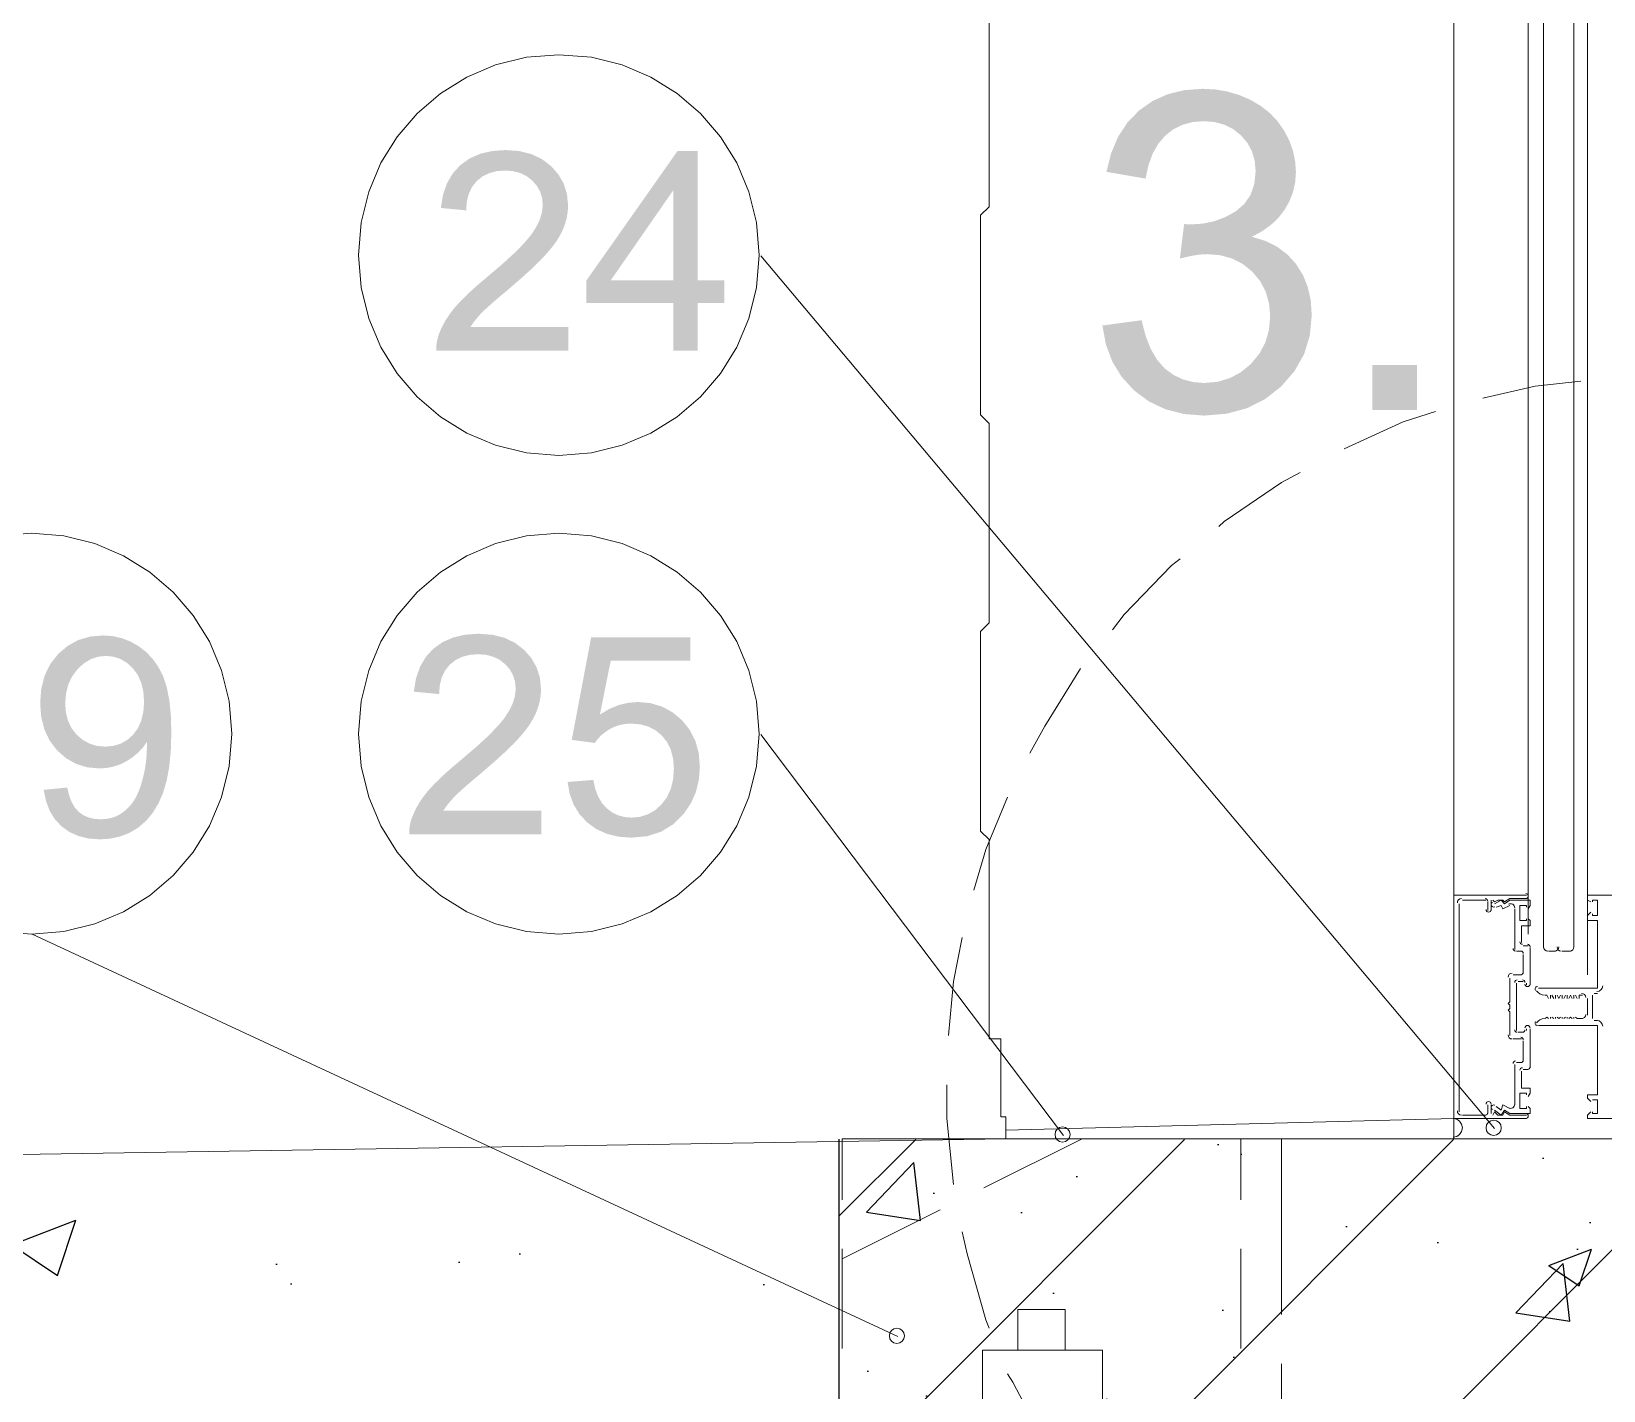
# Model space of a CAD drawing. Header units: millimetres. Extents: x 0 to 5940, y 0 to 8400.
# Drawn here: x 4410.8 to 4804.5, y 5579.6 to 5919.8 of the extents above; entities that cross this region are included whole.
import ezdxf

# ---------------------------------------------------------------- set-up
doc = ezdxf.new("R2010")
doc.units = ezdxf.units.MM
doc.header["$LTSCALE"] = 20
for name, color, linetype in [('1-CORTE-LINEAS', 7, 'Continuous'), ('1-CORTE-RAYADOS', 8, 'Continuous'), ('1-CORTE-RELLENOS', 9, 'Continuous'), ('1-CORTE-ROJO', 1, 'Continuous')]:
    doc.layers.add(name, color=color, linetype=linetype)

msp = doc.modelspace()

# ---------------------------------------------------------------- hatches: boundary and pattern name
at = {"layer": '1-CORTE-RAYADOS'}
h = msp.add_hatch(dxfattribs=at)
h.set_pattern_fill('ANSI31', scale=15)
h.paths.add_polyline_path([(4613, 5565), (5014, 5565), (5014, 5642.5), (4613, 5642.5)])
h.paths.add_polyline_path([(4974.39, 5603.12), (4974.15, 5602.29), (4973.73, 5601.53), (4973.16, 5600.84), (4972.46, 5600.26), (4971.7, 5599.85), (4970.87, 5599.6), (4969.98, 5599.52), (4969.08, 5599.6), (4968.25, 5599.85), (4967.49, 5600.26), (4966.79, 5600.84), (4966.22, 5601.53), (4965.8, 5602.29), (4965.56, 5603.12), (4965.48, 5604.02), (4965.56, 5604.92), (4965.8, 5605.75), (4966.22, 5606.51), (4966.79, 5607.2), (4967.49, 5607.78), (4968.25, 5608.19), (4969.08, 5608.44), (4969.98, 5608.52), (4970.87, 5608.44), (4971.7, 5608.19), (4972.46, 5607.78), (4973.16, 5607.2), (4973.73, 5606.51), (4974.15, 5605.75), (4974.39, 5604.92), (4974.48, 5604.02)])
h = msp.add_hatch(dxfattribs=at)
h.set_pattern_fill('AR-CONC', scale=0.6)
h.paths.add_polyline_path([(4613, 5565), (5014, 5565), (5014, 5642.5), (4613, 5642.5)])
h.paths.add_polyline_path([(4974.39, 5603.12), (4974.15, 5602.29), (4973.73, 5601.53), (4973.16, 5600.84), (4972.46, 5600.26), (4971.7, 5599.85), (4970.87, 5599.6), (4969.98, 5599.52), (4969.08, 5599.6), (4968.25, 5599.85), (4967.49, 5600.26), (4966.79, 5600.84), (4966.22, 5601.53), (4965.8, 5602.29), (4965.56, 5603.12), (4965.48, 5604.02), (4965.56, 5604.92), (4965.8, 5605.75), (4966.22, 5606.51), (4966.79, 5607.2), (4967.49, 5607.78), (4968.25, 5608.19), (4969.08, 5608.44), (4969.98, 5608.52), (4970.87, 5608.44), (4971.7, 5608.19), (4972.46, 5607.78), (4973.16, 5607.2), (4973.73, 5606.51), (4974.15, 5605.75), (4974.39, 5604.92), (4974.48, 5604.02)])
h = msp.add_hatch(dxfattribs=at)
h.set_pattern_fill('AR-CONC', scale=0.9)
h.paths.add_polyline_path([(4017, 5635.5), (4017, 5566.46), (4017.29, 5566.46), (4017.29, 5566.03), (4017.71, 5566.03), (4017.71, 5565.6), (4018.14, 5565.6), (4018.14, 5565.19), (4018.98, 5565.19), (4018.98, 5565), (4613, 5565), (4613, 5641)])
at = {"layer": '1-CORTE-RELLENOS'}
h = msp.add_hatch(color=7, dxfattribs=at)
h.dxf.hatch_style = 1
h.paths.add_polyline_path([(4545.21, 5845.82), (4545.21, 5839.92), (4512.14, 5839.92), (4512.16, 5841.01), (4512.29, 5842.08), (4512.52, 5843.14), (4512.86, 5844.17), (4513.58, 5845.86), (4514.49, 5847.54), (4515.59, 5849.2), (4516.88, 5850.84), (4518.44, 5852.53), (4520.3, 5854.35), (4522.46, 5856.31), (4524.93, 5858.39), (4528.67, 5861.57), (4531.76, 5864.39), (4534.19, 5866.86), (4535.95, 5868.97), (4537.2, 5870.9), (4538.1, 5872.78), (4538.64, 5874.6), (4538.82, 5876.36), (4538.66, 5878.13), (4538.16, 5879.75), (4537.33, 5881.22), (4536.17, 5882.53), (4534.77, 5883.62), (4533.18, 5884.39), (4531.38, 5884.86), (4529.39, 5885.01), (4527.29, 5884.85), (4525.41, 5884.35), (4523.74, 5883.53), (4522.28, 5882.37), (4521.13, 5880.92), (4520.3, 5879.21), (4519.8, 5877.25), (4519.64, 5875.04), (4513.3, 5875.64), (4513.85, 5878.96), (4514.85, 5881.85), (4516.3, 5884.33), (4518.21, 5886.39), (4520.5, 5888.03), (4523.16, 5889.2), (4526.18, 5889.9), (4529.56, 5890.14), (4532.95, 5889.89), (4535.98, 5889.13), (4538.63, 5887.87), (4540.92, 5886.12), (4542.77, 5884.01), (4544.1, 5881.66), (4544.89, 5879.08), (4545.16, 5876.25), (4545.08, 5874.74), (4544.84, 5873.24), (4544.44, 5871.76), (4543.89, 5870.3), (4543.18, 5868.84), (4542.26, 5867.34), (4541.14, 5865.81), (4539.81, 5864.23), (4538.17, 5862.48), (4536.05, 5860.43), (4533.46, 5858.07), (4530.39, 5855.41), (4527.85, 5853.28), (4525.82, 5851.53), (4524.29, 5850.14), (4523.28, 5849.13), (4522.53, 5848.3), (4521.85, 5847.48), (4521.24, 5846.65), (4520.69, 5845.82)])
h = msp.add_hatch(color=7, dxfattribs=at)
h.dxf.hatch_style = 1
h.paths.add_polyline_path([(4577.61, 5839.92), (4577.61, 5851.89), (4584.33, 5851.89), (4584.33, 5857.51), (4577.61, 5857.51), (4577.61, 5889.92), (4572.59, 5889.92), (4549.77, 5857.51), (4549.77, 5851.89), (4571.49, 5851.89), (4571.49, 5839.92)])
h.paths.add_polyline_path([(4555.84, 5857.51), (4571.49, 5880.05), (4571.49, 5857.51)])
h = msp.add_hatch(color=7, dxfattribs=at)
h.dxf.hatch_style = 1
h.paths.add_polyline_path([(4414.41, 5727.22), (4415.34, 5724.76), (4416.64, 5722.64), (4418.31, 5720.85), (4420.31, 5719.43), (4422.58, 5718.41), (4425.11, 5717.8), (4427.9, 5717.6), (4430.56, 5717.78), (4433.05, 5718.33), (4435.36, 5719.24), (4437.49, 5720.52), (4439.43, 5722.18), (4441.11, 5724.17), (4442.54, 5726.51), (4443.72, 5729.18), (4444.63, 5732.26), (4445.29, 5735.83), (4445.68, 5739.89), (4445.81, 5744.45), (4445.68, 5748.77), (4445.29, 5752.56), (4444.63, 5755.8), (4443.72, 5758.5), (4442.54, 5760.79), (4441.12, 5762.8), (4439.46, 5764.54), (4437.54, 5766), (4435.48, 5767.16), (4433.31, 5767.98), (4431.04, 5768.48), (4428.67, 5768.64), (4425.42, 5768.35), (4422.47, 5767.47), (4419.8, 5766), (4417.43, 5763.96), (4415.47, 5761.46), (4414.08, 5758.58), (4413.24, 5755.34), (4412.96, 5751.72), (4413.22, 5748.23), (4414.02, 5745.09), (4415.34, 5742.3), (4417.2, 5739.87), (4419.47, 5737.89), (4421.98, 5736.48), (4424.74, 5735.63), (4427.73, 5735.35), (4429.57, 5735.46), (4431.33, 5735.81), (4433.01, 5736.37), (4434.62, 5737.17), (4436.13, 5738.17), (4437.48, 5739.3), (4438.67, 5740.56), (4439.69, 5741.97), (4439.69, 5741.58), (4439.69, 5741.25), (4439.69, 5740.97), (4439.69, 5740.75), (4439.64, 5738.83), (4439.46, 5736.93), (4439.17, 5735.05), (4438.76, 5733.2), (4438.28, 5731.47), (4437.75, 5729.92), (4437.15, 5728.55), (4436.5, 5727.36), (4435.76, 5726.34), (4434.92, 5725.42), (4434, 5724.6), (4432.97, 5723.89), (4431.87, 5723.33), (4430.69, 5722.93), (4429.42, 5722.7), (4428.06, 5722.62), (4426.48, 5722.73), (4425.05, 5723.08), (4423.75, 5723.67), (4422.61, 5724.49), (4421.64, 5725.57), (4420.84, 5726.94), (4420.21, 5728.6), (4419.74, 5730.56), (4413.84, 5730)])
h.paths.add_polyline_path([(4438.81, 5749.55), (4438.29, 5747.34), (4437.43, 5745.42), (4436.22, 5743.78), (4434.77, 5742.48), (4433.12, 5741.55), (4431.27, 5740.99), (4429.22, 5740.81), (4427.2, 5740.99), (4425.35, 5741.55), (4423.65, 5742.48), (4422.11, 5743.78), (4420.85, 5745.39), (4419.96, 5747.22), (4419.42, 5749.27), (4419.24, 5751.56), (4419.43, 5754.08), (4420, 5756.35), (4420.95, 5758.38), (4422.28, 5760.16), (4423.85, 5761.62), (4425.56, 5762.67), (4427.41, 5763.31), (4429.39, 5763.52), (4431.3, 5763.32), (4433.07, 5762.74), (4434.69, 5761.78), (4436.17, 5760.43), (4437.4, 5758.75), (4438.28, 5756.79), (4438.8, 5754.56), (4438.98, 5752.05)])
h = msp.add_hatch(color=7, dxfattribs=at)
h.dxf.hatch_style = 1
h.paths.add_polyline_path([(4538.44, 5724.75), (4538.44, 5718.85), (4505.37, 5718.85), (4505.39, 5719.94), (4505.52, 5721.01), (4505.75, 5722.06), (4506.09, 5723.1), (4506.81, 5724.79), (4507.72, 5726.47), (4508.82, 5728.13), (4510.11, 5729.77), (4511.67, 5731.46), (4513.52, 5733.28), (4515.69, 5735.23), (4518.16, 5737.32), (4521.9, 5740.5), (4524.99, 5743.32), (4527.41, 5745.79), (4529.18, 5747.9), (4530.43, 5749.83), (4531.33, 5751.7), (4531.87, 5753.52), (4532.05, 5755.29), (4531.88, 5757.05), (4531.39, 5758.67), (4530.56, 5760.14), (4529.4, 5761.46), (4528, 5762.55), (4526.4, 5763.32), (4524.61, 5763.79), (4522.62, 5763.94), (4520.52, 5763.78), (4518.63, 5763.28), (4516.96, 5762.45), (4515.51, 5761.3), (4514.35, 5759.84), (4513.53, 5758.14), (4513.03, 5756.18), (4512.87, 5753.96), (4506.53, 5754.57), (4507.08, 5757.89), (4508.08, 5760.78), (4509.53, 5763.26), (4511.43, 5765.32), (4513.73, 5766.96), (4516.39, 5768.13), (4519.41, 5768.83), (4522.79, 5769.07), (4526.18, 5768.81), (4529.2, 5768.06), (4531.86, 5766.8), (4534.14, 5765.04), (4536, 5762.94), (4537.32, 5760.59), (4538.12, 5758), (4538.39, 5755.18), (4538.31, 5753.67), (4538.07, 5752.17), (4537.67, 5750.69), (4537.12, 5749.22), (4536.41, 5747.77), (4535.49, 5746.27), (4534.36, 5744.73), (4533.04, 5743.16), (4531.4, 5741.41), (4529.28, 5739.36), (4526.68, 5737), (4523.61, 5734.34), (4521.08, 5732.21), (4519.05, 5730.46), (4517.52, 5729.07), (4516.5, 5728.06), (4515.76, 5727.23), (4515.08, 5726.4), (4514.46, 5725.58), (4513.91, 5724.75)])
h = msp.add_hatch(color=7, dxfattribs=at)
h.dxf.hatch_style = 1
h.paths.add_polyline_path([(4545.04, 5731.97), (4551.49, 5732.47), (4551.96, 5730.27), (4552.67, 5728.36), (4553.61, 5726.74), (4554.8, 5725.41), (4556.16, 5724.37), (4557.66, 5723.63), (4559.3, 5723.19), (4561.08, 5723.04), (4563.2, 5723.25), (4565.15, 5723.87), (4566.95, 5724.9), (4568.58, 5726.35), (4569.93, 5728.16), (4570.89, 5730.26), (4571.47, 5732.63), (4571.66, 5735.28), (4571.48, 5737.76), (4570.92, 5739.96), (4569.99, 5741.89), (4568.69, 5743.55), (4567.11, 5744.87), (4565.29, 5745.82), (4563.25, 5746.39), (4560.97, 5746.58), (4559.52, 5746.49), (4558.14, 5746.23), (4556.84, 5745.8), (4555.62, 5745.2), (4554.5, 5744.49), (4553.5, 5743.67), (4552.62, 5742.75), (4551.88, 5741.73), (4546.09, 5742.5), (4550.94, 5768.19), (4575.8, 5768.19), (4575.8, 5762.29), (4555.84, 5762.29), (4553.14, 5748.84), (4555.43, 5750.21), (4557.77, 5751.19), (4560.17, 5751.78), (4562.62, 5751.98), (4565.77, 5751.7), (4568.66, 5750.85), (4571.28, 5749.43), (4573.65, 5747.46), (4575.62, 5745.03), (4577.03, 5742.27), (4577.88, 5739.19), (4578.17, 5735.77), (4577.92, 5732.5), (4577.18, 5729.46), (4575.94, 5726.66), (4574.2, 5724.09), (4571.58, 5721.43), (4568.52, 5719.54), (4565.02, 5718.4), (4561.08, 5718.03), (4557.82, 5718.26), (4554.88, 5718.98), (4552.25, 5720.16), (4549.95, 5721.83), (4548.03, 5723.89), (4546.57, 5726.26), (4545.57, 5728.96)])
at = {"layer": '1-CORTE-ROJO'}
h = msp.add_hatch(color=1, dxfattribs=at)
h.dxf.hatch_style = 1
h.paths.add_polyline_path([(4678.98, 5846.22), (4688.8, 5847.54), (4689.79, 5843.64), (4691.09, 5840.33), (4692.69, 5837.61), (4694.58, 5835.47), (4696.73, 5833.88), (4699.1, 5832.74), (4701.69, 5832.06), (4704.51, 5831.83), (4707.82, 5832.13), (4710.87, 5833.03), (4713.66, 5834.53), (4716.19, 5836.63), (4718.29, 5839.17), (4719.79, 5842), (4720.69, 5845.12), (4720.99, 5848.53), (4720.71, 5851.77), (4719.87, 5854.71), (4718.48, 5857.34), (4716.52, 5859.67), (4714.16, 5861.6), (4711.5, 5862.97), (4708.54, 5863.8), (4705.28, 5864.08), (4703.81, 5864.01), (4702.17, 5863.8), (4700.37, 5863.46), (4698.39, 5862.98), (4699.43, 5871.63), (4699.91, 5871.58), (4700.33, 5871.54), (4700.7, 5871.53), (4701.03, 5871.52), (4704.1, 5871.72), (4707, 5872.33), (4709.74, 5873.35), (4712.33, 5874.77), (4714.52, 5876.64), (4716.09, 5878.95), (4717.03, 5881.69), (4717.35, 5884.86), (4717.12, 5887.44), (4716.44, 5889.79), (4715.3, 5891.91), (4713.71, 5893.79), (4711.76, 5895.35), (4709.54, 5896.47), (4707.04, 5897.15), (4704.29, 5897.37), (4701.53, 5897.14), (4699.01, 5896.46), (4696.74, 5895.33), (4694.69, 5893.73), (4692.96, 5891.71), (4691.56, 5889.25), (4690.51, 5886.34), (4689.79, 5882.99), (4679.98, 5884.69), (4681.17, 5889.37), (4682.92, 5893.48), (4685.25, 5897.03), (4688.14, 5900.02), (4691.53, 5902.41), (4695.31, 5904.11), (4699.49, 5905.13), (4704.07, 5905.47), (4707.28, 5905.3), (4710.36, 5904.77), (4713.31, 5903.89), (4716.14, 5902.66), (4718.72, 5901.13), (4720.98, 5899.33), (4722.91, 5897.27), (4724.51, 5894.95), (4725.79, 5892.48), (4726.7, 5889.94), (4727.25, 5887.33), (4727.44, 5884.64), (4727.26, 5882.1), (4726.73, 5879.69), (4725.85, 5877.39), (4724.63, 5875.21), (4723.07, 5873.19), (4721.19, 5871.39), (4718.97, 5869.8), (4716.41, 5868.43), (4719.77, 5867.41), (4722.72, 5865.93), (4725.28, 5864.02), (4727.44, 5861.65), (4729.17, 5858.9), (4730.41, 5855.83), (4731.16, 5852.45), (4731.4, 5848.75), (4730.92, 5843.71), (4729.49, 5839.06), (4727.09, 5834.81), (4723.74, 5830.95), (4719.68, 5827.77), (4715.11, 5825.49), (4710.04, 5824.13), (4704.45, 5823.67), (4699.39, 5824.07), (4694.78, 5825.25), (4690.62, 5827.21), (4686.92, 5829.96), (4683.82, 5833.33), (4681.47, 5837.16), (4679.85, 5841.46)])
h = msp.add_hatch(color=1, dxfattribs=at)
h.dxf.hatch_style = 1
h.paths.add_polyline_path([(4746.59, 5836.3), (4757.78, 5836.3), (4757.78, 5825.11), (4746.59, 5825.11)])

# ---------------------------------------------------------------- linework, layer by layer
at = {"layer": '1-CORTE-LINEAS', "color": 7, "lineweight": 13}
for p, q in [((4789.45, 6002.06), (4789.45, 5690.49)), ((4797.07, 6002.06), (4797.07, 5690.49)), ((4785.63, 5989.79), (4785.63, 5693.88)), ((4800.45, 5683.71), (4800.45, 5990.21)), ((4767, 5703.61), (4767, 5713.77)), ((4785.63, 5703.18), (4785.63, 5713.77)), ((4789.45, 5690.49), (4789.45, 5714.19)), ((4797.07, 5690.49), (4797.07, 5714.19)), ((4800.45, 5713.77), (4800.45, 5703.61)), ((4768.28, 5701.49), (4768.28, 5649.43)), ((4775.05, 5702.34), (4769.12, 5702.34)), ((4775.48, 5699.81), (4775.48, 5701.92)), ((4776.32, 5699.81), (4776.32, 5702.34)), ((4782.24, 5690.07), (4782.24, 5700.22)), ((4783.94, 5689.64), (4782.67, 5689.64)), ((4784.37, 5690.91), (4785.63, 5690.91)), ((4786.06, 5690.49), (4786.06, 5681.18)), ((4790.72, 5689.64), (4792.41, 5689.64)), ((4794.11, 5689.64), (4796.22, 5689.64)), ((4784.37, 5684.14), (4784.37, 5688.8)), ((4781.83, 5683.71), (4783.94, 5683.71)), ((4782.67, 5681.6), (4782.67, 5669.74)), ((4784.37, 5682.02), (4783.1, 5682.02)), ((4785.21, 5681.18), (4785.21, 5681.6)), ((4791.15, 5678.64), (4791.15, 5677.79)), ((4791.99, 5677.79), (4791.56, 5678.64)), ((4792.41, 5678.64), (4792.41, 5677.79)), ((4793.25, 5677.79), (4792.83, 5678.64)), ((4793.68, 5678.64), (4793.25, 5677.79)), ((4794.11, 5677.79), (4794.11, 5678.64)), ((4794.95, 5678.64), (4794.52, 5677.79)), ((4795.38, 5677.79), (4795.38, 5678.64)), ((4796.22, 5678.64), (4795.79, 5677.79)), ((4796.64, 5677.79), (4796.22, 5678.64)), ((4797.07, 5678.64), (4797.07, 5677.79)), ((4797.91, 5677.79), (4797.48, 5678.64)), ((4800.45, 5673.56), (4800.45, 5677.79)), ((4801.73, 5678.64), (4801.73, 5672.72)), ((4803, 5679.05), (4802.14, 5679.05)), ((4783.1, 5669.33), (4784.37, 5669.33)), ((4785.21, 5669.74), (4785.21, 5670.17)), ((4786.06, 5670.17), (4786.06, 5660.44)), ((4791.15, 5672.72), (4791.15, 5673.13)), ((4791.99, 5672.72), (4791.56, 5673.13)), ((4792.41, 5672.72), (4792.41, 5673.13)), ((4794.11, 5673.13), (4794.11, 5672.72)), ((4794.95, 5673.13), (4794.52, 5672.72)), ((4795.38, 5673.13), (4795.38, 5672.72)), ((4797.07, 5672.72), (4797.07, 5673.13)), ((4802.14, 5672.29), (4803, 5672.29)), ((4783.94, 5667.63), (4781.83, 5667.63)), ((4784.37, 5662.13), (4784.37, 5667.2)), ((4782.67, 5661.71), (4783.94, 5661.71)), ((4782.24, 5651.12), (4782.24, 5661.28)), ((4785.63, 5660.01), (4784.37, 5660.01)), ((4775.48, 5649), (4775.48, 5651.12)), ((4776.32, 5651.12), (4776.32, 5649)), ((4785.21, 5647.73), (4767, 5647.73)), ((4769.12, 5648.57), (4775.05, 5648.57))]:
    msp.add_line(p, q, dxfattribs=at)
at = {"layer": '1-CORTE-LINEAS', "color": 7, "lineweight": 9}
for p, q in [((4767, 5988.93), (4767, 5642.65)), ((4613.77, 5627.41), (4613.77, 5642.65)), ((4649.32, 5630.38), (4673.88, 5642.65)), ((4723.83, 5642.65), (4673.88, 5642.65)), ((4713.67, 5642.65), (4713.67, 5627.41)), ((4723.83, 5642.65), (4723.83, 5622.76)), ((4613.77, 5612.59), (4638.32, 5624.87)), ((4723.83, 5622.76), (4723.83, 5598.63)), ((4613.77, 5590.16), (4613.77, 5615.14)), ((4713.67, 5615.14), (4713.67, 5590.16)), ((4723.83, 5586.35), (4723.83, 5562.64))]:
    msp.add_line(p, q, dxfattribs=at)
at = {"layer": '1-CORTE-LINEAS', "color": 7, "lineweight": 15}
for p, q in [((4593.44, 5863.63), (4777.17, 5645.2)), ((4593.44, 5743.82), (4669.22, 5643.5)), ((4410.99, 5693.88), (4627.74, 5593.12)), ((4654.83, 5642.65), (4013.48, 5632.49)), ((4613.77, 5642.65), (5614.09, 5642.65)), ((4657.79, 5599.9), (4657.79, 5589.73)), ((4657.79, 5599.9), (4669.64, 5599.9)), ((4669.64, 5599.9), (4669.64, 5589.73))]:
    msp.add_line(p, q, dxfattribs=at)
at = {"layer": '1-CORTE-LINEAS', "color": 7, "lineweight": 25}
msp.add_line((4612.98, 5642.52), (4612.98, 5562.02), dxfattribs=at)
at = {"layer": '1-CORTE-LINEAS', "color": 7, "lineweight": 5}
for points in [[(4654.83, 5648.16), (4653.56, 5648.16), (4653.56, 5667.63), (4650.59, 5667.63), (4650.59, 5717.58), (4648.48, 5719.69), (4648.48, 5769.65), (4650.59, 5771.77), (4650.59, 5821.72), (4648.48, 5823.84), (4648.48, 5873.8), (4650.59, 5875.91), (4650.59, 5925.86), (4648.48, 5927.98), (4648.48, 5978.35), (4650.59, 5980.47), (4650.59, 6030.42), (4648.48, 6032.55), (4648.48, 6082.49), (4650.59, 6084.61), (4650.59, 6134.56), (4648.48, 6136.68), (4648.48, 6161.02)], [(4654.83, 5648.16), (4654.83, 5642.65), (4696.74, 5642.65)]]:
    msp.add_lwpolyline(points, dxfattribs=at)
at = {"layer": '1-CORTE-LINEAS', "color": 7, "lineweight": 9}
for points in [[(4593.03, 5863.85), (4592.37, 5871.98), (4590.47, 5879.7), (4587.43, 5886.9), (4583.35, 5893.47), (4578.33, 5899.32), (4572.49, 5904.33), (4565.91, 5908.41), (4558.71, 5911.45), (4550.99, 5913.35), (4542.85, 5914.01), (4534.72, 5913.35), (4527, 5911.45), (4519.8, 5908.41), (4513.23, 5904.33), (4507.39, 5899.32), (4502.37, 5893.47), (4498.29, 5886.9), (4495.25, 5879.7), (4493.35, 5871.98), (4492.69, 5863.85), (4493.35, 5855.71), (4495.25, 5847.99), (4498.29, 5840.79), (4502.37, 5834.22), (4507.39, 5828.37), (4513.23, 5823.35), (4519.8, 5819.27), (4527, 5816.23), (4534.72, 5814.33), (4542.85, 5813.67), (4550.99, 5814.33), (4558.71, 5816.23), (4565.91, 5819.27), (4572.49, 5823.35), (4578.33, 5828.37), (4583.35, 5834.22), (4587.43, 5840.79), (4590.47, 5847.99), (4592.37, 5855.71), (4593.03, 5863.85)], [(4460.94, 5744.04), (4460.29, 5752.18), (4458.38, 5759.9), (4455.34, 5767.09), (4451.26, 5773.66), (4446.25, 5779.51), (4440.4, 5784.52), (4433.83, 5788.6), (4426.63, 5791.65), (4418.92, 5793.55), (4410.78, 5794.2), (4402.64, 5793.55)], [(4593.03, 5744.04), (4592.37, 5752.18), (4590.47, 5759.9), (4587.43, 5767.09), (4583.35, 5773.66), (4578.33, 5779.51), (4572.49, 5784.52), (4565.91, 5788.6), (4558.71, 5791.65), (4550.99, 5793.55), (4542.85, 5794.2), (4534.72, 5793.55), (4527, 5791.65), (4519.8, 5788.6), (4513.23, 5784.52), (4507.39, 5779.51), (4502.37, 5773.66), (4498.29, 5767.09), (4495.25, 5759.9), (4493.35, 5752.18), (4492.69, 5744.04), (4493.35, 5735.9), (4495.25, 5728.18), (4498.29, 5720.99), (4502.37, 5714.41), (4507.39, 5708.57), (4513.23, 5703.56), (4519.8, 5699.48), (4527, 5696.44), (4534.72, 5694.54), (4542.85, 5693.88), (4550.99, 5694.54), (4558.71, 5696.44), (4565.91, 5699.48), (4572.49, 5703.56), (4578.33, 5708.57), (4583.35, 5714.41), (4587.43, 5720.99), (4590.47, 5728.18), (4592.37, 5735.9), (4593.03, 5744.04)], [(4402.64, 5694.54), (4410.78, 5693.88), (4418.92, 5694.54), (4426.63, 5696.44), (4433.83, 5699.48), (4440.4, 5703.56), (4446.25, 5708.57), (4451.26, 5714.41), (4455.34, 5720.99), (4458.38, 5728.18), (4460.29, 5735.9), (4460.94, 5744.04)]]:
    msp.add_lwpolyline(points, dxfattribs=at)
at = {"layer": '1-CORTE-LINEAS', "color": 7, "lineweight": 15}
for points in [[(4798.75, 5832.31), (4787.33, 5831.04), (4774.21, 5828.07)], [(4762.36, 5824.68), (4754.31, 5822.15), (4739.5, 5815.37)], [(4728.49, 5809.44), (4723.83, 5806.91), (4709.44, 5797.17), (4708.16, 5795.9)], [(4698.43, 5787.85), (4696.31, 5786.16), (4684.46, 5773.89), (4681.5, 5770.07)], [(4673.45, 5760.34), (4664.56, 5745.94), (4660.76, 5739.18)], [(4655.24, 5728.17), (4649.75, 5715.05), (4646.78, 5704.88)], [(4643.82, 5693.03), (4641.7, 5682.02), (4640.43, 5668.47)], [(4640, 5656.19), (4640, 5647.73), (4641.7, 5631.22)], [(4767, 5642.65), (4767, 5647.73), (4654.83, 5644.77)], [(4766.8, 5643.07), (4767.7, 5643.26), (4768.44, 5643.76), (4768.94, 5644.5), (4769.12, 5645.4), (4768.94, 5646.31), (4768.44, 5647.05), (4767.7, 5647.55), (4766.8, 5647.73)], [(4778.87, 5645.4), (4778.72, 5646.14), (4778.31, 5646.75), (4777.7, 5647.15), (4776.95, 5647.3), (4776.21, 5647.15), (4775.61, 5646.75), (4775.2, 5646.14), (4775.05, 5645.4), (4775.2, 5644.66), (4775.61, 5644.06), (4776.21, 5643.65), (4776.95, 5643.5), (4777.7, 5643.65), (4778.31, 5644.06), (4778.72, 5644.66), (4778.87, 5645.4)], [(4670.91, 5643.71), (4670.76, 5644.45), (4670.35, 5645.06), (4669.75, 5645.46), (4669.01, 5645.61), (4668.27, 5645.46), (4667.66, 5645.06), (4667.26, 5644.45), (4667.11, 5643.71), (4667.26, 5642.97), (4667.66, 5642.36), (4668.27, 5641.96), (4669.01, 5641.81), (4669.75, 5641.96), (4670.35, 5642.36), (4670.76, 5642.97), (4670.91, 5643.71)], [(4643.82, 5619.37), (4645.09, 5613.86), (4649.75, 5597.35), (4650.59, 5595.24)], [(4629.42, 5593.34), (4629.27, 5594.08), (4628.87, 5594.68), (4628.26, 5595.09), (4627.52, 5595.24), (4626.78, 5595.09), (4626.17, 5594.68), (4625.77, 5594.08), (4625.62, 5593.34), (4625.77, 5592.59), (4626.17, 5591.99), (4626.78, 5591.58), (4627.52, 5591.43), (4628.26, 5591.58), (4628.87, 5591.99), (4629.27, 5592.59), (4629.42, 5593.34)], [(4678.96, 5576.18), (4678.96, 5589.73), (4648.91, 5589.73), (4648.91, 5576.18)], [(4655.24, 5583.81), (4656.53, 5581.7), (4664.56, 5566.46), (4667.11, 5562.23)]]:
    msp.add_lwpolyline(points, dxfattribs=at)
at = {"layer": '1-CORTE-LINEAS', "color": 7, "lineweight": 13}
for points in [[(4767, 5647.73), (4767, 5703.61), (4785.21, 5703.61)], [(4768.92, 5702.77), (4768.5, 5702.69), (4768.17, 5702.46), (4767.94, 5702.12), (4767.86, 5701.71)], [(4775.48, 5702.14), (4775.43, 5702.38), (4775.29, 5702.58), (4775.09, 5702.72), (4774.84, 5702.77)], [(4776.63, 5701.83), (4776.45, 5701.66), (4776.34, 5701.45), (4776.32, 5701.2), (4776.4, 5700.97), (4776.57, 5700.78), (4776.79, 5700.67), (4777.03, 5700.65), (4777.27, 5700.73)], [(4785.21, 5702.77), (4780.98, 5702.77), (4779.71, 5701.92), (4779.28, 5702.34), (4778.01, 5702.34), (4777.17, 5701.92), (4776.75, 5702.34)], [(4777.17, 5701.49), (4778.87, 5702.34), (4779.71, 5701.49), (4780.98, 5702.34), (4786.06, 5702.34), (4786.06, 5701.08), (4785.63, 5700.22)], [(4780.98, 5701.08), (4779.28, 5700.22), (4778.87, 5701.08), (4777.59, 5700.65)], [(4782.24, 5700.44), (4782.21, 5700.71), (4782.11, 5700.96), (4781.94, 5701.18), (4781.72, 5701.35), (4781.46, 5701.46), (4781.19, 5701.5), (4780.92, 5701.46), (4780.66, 5701.35)], [(4785.21, 5697.69), (4785.21, 5697.26), (4783.53, 5697.26), (4783.53, 5701.08), (4785.21, 5701.08), (4785.21, 5700.65)], [(4785, 5702.77), (4785.25, 5702.82), (4785.45, 5702.95), (4785.58, 5703.15), (4785.63, 5703.4), (4785.58, 5703.65), (4785.45, 5703.85), (4785.25, 5703.99), (4785, 5704.04)], [(4801.3, 5649.43), (4800.45, 5648.57), (4800.45, 5647.73), (4860.57, 5647.73), (4860.57, 5703.61), (4800.45, 5703.61), (4800.45, 5702.34), (4801.3, 5701.92)], [(4801.73, 5698.95), (4801.73, 5698.53), (4803, 5698.53), (4803, 5702.34), (4801.73, 5702.34), (4801.73, 5701.92)], [(4775.05, 5700.01), (4775.1, 5699.77), (4775.24, 5699.57), (4775.44, 5699.43), (4775.68, 5699.38), (4775.93, 5699.43), (4776.14, 5699.57), (4776.27, 5699.77), (4776.32, 5700.01)], [(4785.63, 5697.69), (4786.06, 5697.26), (4786.06, 5695.99), (4783.94, 5695.99), (4783.94, 5691.76)], [(4788.17, 5680.32), (4803, 5680.32), (4803, 5697.26), (4800.45, 5697.26), (4800.45, 5698.53), (4801.3, 5699.38)], [(4781.83, 5690.27), (4781.88, 5690.03), (4782.01, 5689.83), (4782.21, 5689.69), (4782.46, 5689.64)], [(4783.53, 5691.97), (4783.57, 5691.72), (4783.71, 5691.52), (4783.91, 5691.38), (4784.16, 5691.33)], [(4784.37, 5689), (4784.32, 5689.25), (4784.18, 5689.46), (4783.98, 5689.59), (4783.73, 5689.64)], [(4786.06, 5690.7), (4786.01, 5690.95), (4785.87, 5691.15), (4785.67, 5691.28), (4785.43, 5691.33)], [(4789.45, 5690.7), (4789.53, 5690.29), (4789.76, 5689.95), (4790.09, 5689.72), (4790.5, 5689.64)], [(4792.19, 5689.64), (4792.61, 5689.72), (4792.95, 5689.95), (4793.17, 5690.29), (4793.25, 5690.7)], [(4792.83, 5690.7), (4792.91, 5690.29), (4793.14, 5689.95), (4793.48, 5689.72), (4793.89, 5689.64)], [(4796.01, 5689.64), (4796.42, 5689.72), (4796.76, 5689.95), (4796.99, 5690.29), (4797.07, 5690.7)], [(4781.61, 5684.14), (4781.2, 5684.06), (4780.87, 5683.83), (4780.64, 5683.49), (4780.56, 5683.08)], [(4780.98, 5668.47), (4780.98, 5674.4), (4780.56, 5674.82), (4780.98, 5675.25), (4780.98, 5676.09), (4780.56, 5676.52), (4780.98, 5676.95), (4780.98, 5682.87)], [(4782.88, 5682.44), (4782.63, 5682.39), (4782.43, 5682.26), (4782.29, 5682.06), (4782.24, 5681.81)], [(4783.73, 5683.71), (4783.98, 5683.76), (4784.18, 5683.9), (4784.32, 5684.1), (4784.37, 5684.35)], [(4784.79, 5681.81), (4784.74, 5682.06), (4784.61, 5682.26), (4784.4, 5682.39), (4784.16, 5682.44)], [(4784.79, 5681.38), (4784.84, 5681.14), (4784.98, 5680.94), (4785.18, 5680.8), (4785.43, 5680.75)], [(4785.43, 5680.75), (4785.67, 5680.8), (4785.87, 5680.94), (4786.01, 5681.14), (4786.06, 5681.38)], [(4787.96, 5680.75), (4787.79, 5680.73), (4787.64, 5680.66), (4787.51, 5680.56), (4787.41, 5680.42), (4787.35, 5680.26), (4787.33, 5680.09), (4787.36, 5679.92), (4787.44, 5679.77)], [(4787.71, 5679.69), (4788.09, 5679.25), (4788.55, 5678.92), (4789.08, 5678.71), (4789.66, 5678.64)], [(4790.72, 5677.79), (4790.29, 5678.64), (4789.86, 5678.64)], [(4799.18, 5678.64), (4798.34, 5678.64), (4798.34, 5677.79)], [(4800.03, 5678.01), (4799.95, 5678.42), (4799.72, 5678.75), (4799.38, 5678.97), (4798.97, 5679.05)], [(4802.78, 5679.48), (4803.36, 5679.6), (4803.83, 5679.92), (4804.15, 5680.39), (4804.26, 5680.97)], [(4798.97, 5672.72), (4799.38, 5672.8), (4799.72, 5673.02), (4799.95, 5673.36), (4800.03, 5673.76)], [(4782.24, 5669.96), (4782.29, 5669.71), (4782.43, 5669.51), (4782.63, 5669.37), (4782.88, 5669.33)], [(4784.16, 5669.33), (4784.4, 5669.37), (4784.61, 5669.51), (4784.74, 5669.71), (4784.79, 5669.96)], [(4785.43, 5671.02), (4785.18, 5670.97), (4784.98, 5670.83), (4784.84, 5670.63), (4784.79, 5670.39)], [(4786.06, 5670.39), (4786.01, 5670.63), (4785.87, 5670.83), (4785.67, 5670.97), (4785.43, 5671.02)], [(4787.44, 5672), (4787.36, 5671.85), (4787.33, 5671.68), (4787.35, 5671.51), (4787.41, 5671.35), (4787.51, 5671.21), (4787.64, 5671.11), (4787.79, 5671.04), (4787.96, 5671.02)], [(4789.66, 5672.72), (4789.08, 5672.64), (4788.55, 5672.43), (4788.09, 5672.1), (4787.71, 5671.65)], [(4801.3, 5651.96), (4800.45, 5652.82), (4800.45, 5653.66), (4803, 5653.66), (4803, 5671.02), (4788.17, 5671.02)], [(4790.72, 5672.72), (4790.29, 5673.13), (4789.86, 5672.72)], [(4793.68, 5673.13), (4793.25, 5672.72), (4792.83, 5673.13)], [(4796.64, 5672.72), (4796.22, 5673.13), (4795.79, 5672.72)], [(4799.18, 5672.72), (4797.91, 5672.72), (4797.48, 5673.13)], [(4804.26, 5670.8), (4804.15, 5671.38), (4803.83, 5671.85), (4803.36, 5672.17), (4802.78, 5672.29)], [(4780.56, 5668.69), (4780.64, 5668.28), (4780.87, 5667.94), (4781.2, 5667.71), (4781.61, 5667.63)], [(4784.37, 5667.42), (4784.32, 5667.67), (4784.18, 5667.87), (4783.98, 5668.01), (4783.73, 5668.06)], [(4782.46, 5662.13), (4782.21, 5662.08), (4782.01, 5661.94), (4781.88, 5661.74), (4781.83, 5661.48)], [(4783.73, 5661.71), (4783.98, 5661.75), (4784.18, 5661.89), (4784.32, 5662.09), (4784.37, 5662.34)], [(4784.16, 5660.44), (4783.91, 5660.39), (4783.71, 5660.25), (4783.57, 5660.05), (4783.53, 5659.8)], [(4783.94, 5659.58), (4783.94, 5655.35), (4786.06, 5655.35), (4786.06, 5654.08), (4785.63, 5653.23)], [(4785.43, 5660.01), (4785.67, 5660.06), (4785.87, 5660.2), (4786.01, 5660.4), (4786.06, 5660.64)], [(4785.21, 5650.69), (4785.21, 5650.27), (4783.53, 5650.27), (4783.53, 5654.08), (4785.21, 5654.08), (4785.21, 5653.66)], [(4776.32, 5651.33), (4776.27, 5651.58), (4776.14, 5651.78), (4775.93, 5651.91), (4775.68, 5651.96), (4775.44, 5651.91), (4775.24, 5651.78), (4775.1, 5651.58), (4775.05, 5651.33)], [(4777.27, 5651.04), (4777.03, 5651.12), (4776.79, 5651.1), (4776.57, 5650.99), (4776.4, 5650.81), (4776.32, 5650.57), (4776.34, 5650.32), (4776.45, 5650.11), (4776.63, 5649.94)], [(4785.63, 5650.69), (4786.06, 5650.27), (4786.06, 5649), (4780.98, 5649), (4779.71, 5649.85), (4778.87, 5648.57), (4777.17, 5649.85)], [(4777.59, 5650.69), (4778.87, 5649.85), (4779.28, 5651.12), (4780.98, 5650.27)], [(4780.66, 5650.42), (4780.92, 5650.31), (4781.19, 5650.27), (4781.46, 5650.31), (4781.72, 5650.42), (4781.94, 5650.58), (4782.11, 5650.8), (4782.21, 5651.05), (4782.24, 5651.33)], [(4801.73, 5649.43), (4801.73, 5649), (4803, 5649), (4803, 5652.39), (4801.73, 5652.39)], [(4767.86, 5649.63), (4767.94, 5649.22), (4768.17, 5648.89), (4768.5, 5648.66), (4768.92, 5648.57)], [(4774.84, 5648.57), (4775.09, 5648.62), (4775.29, 5648.76), (4775.43, 5648.97), (4775.48, 5649.22)], [(4776.75, 5648.57), (4777.17, 5649.43), (4778.01, 5648.57), (4779.28, 5648.57), (4779.71, 5649.43), (4780.98, 5648.57), (4785.21, 5648.57)], [(4785, 5647.73), (4785.25, 5647.78), (4785.45, 5647.92), (4785.58, 5648.12), (4785.63, 5648.37), (4785.58, 5648.62), (4785.45, 5648.82), (4785.25, 5648.95), (4785, 5649)]]:
    msp.add_lwpolyline(points, dxfattribs=at)

doc.saveas('drawing.dxf')
